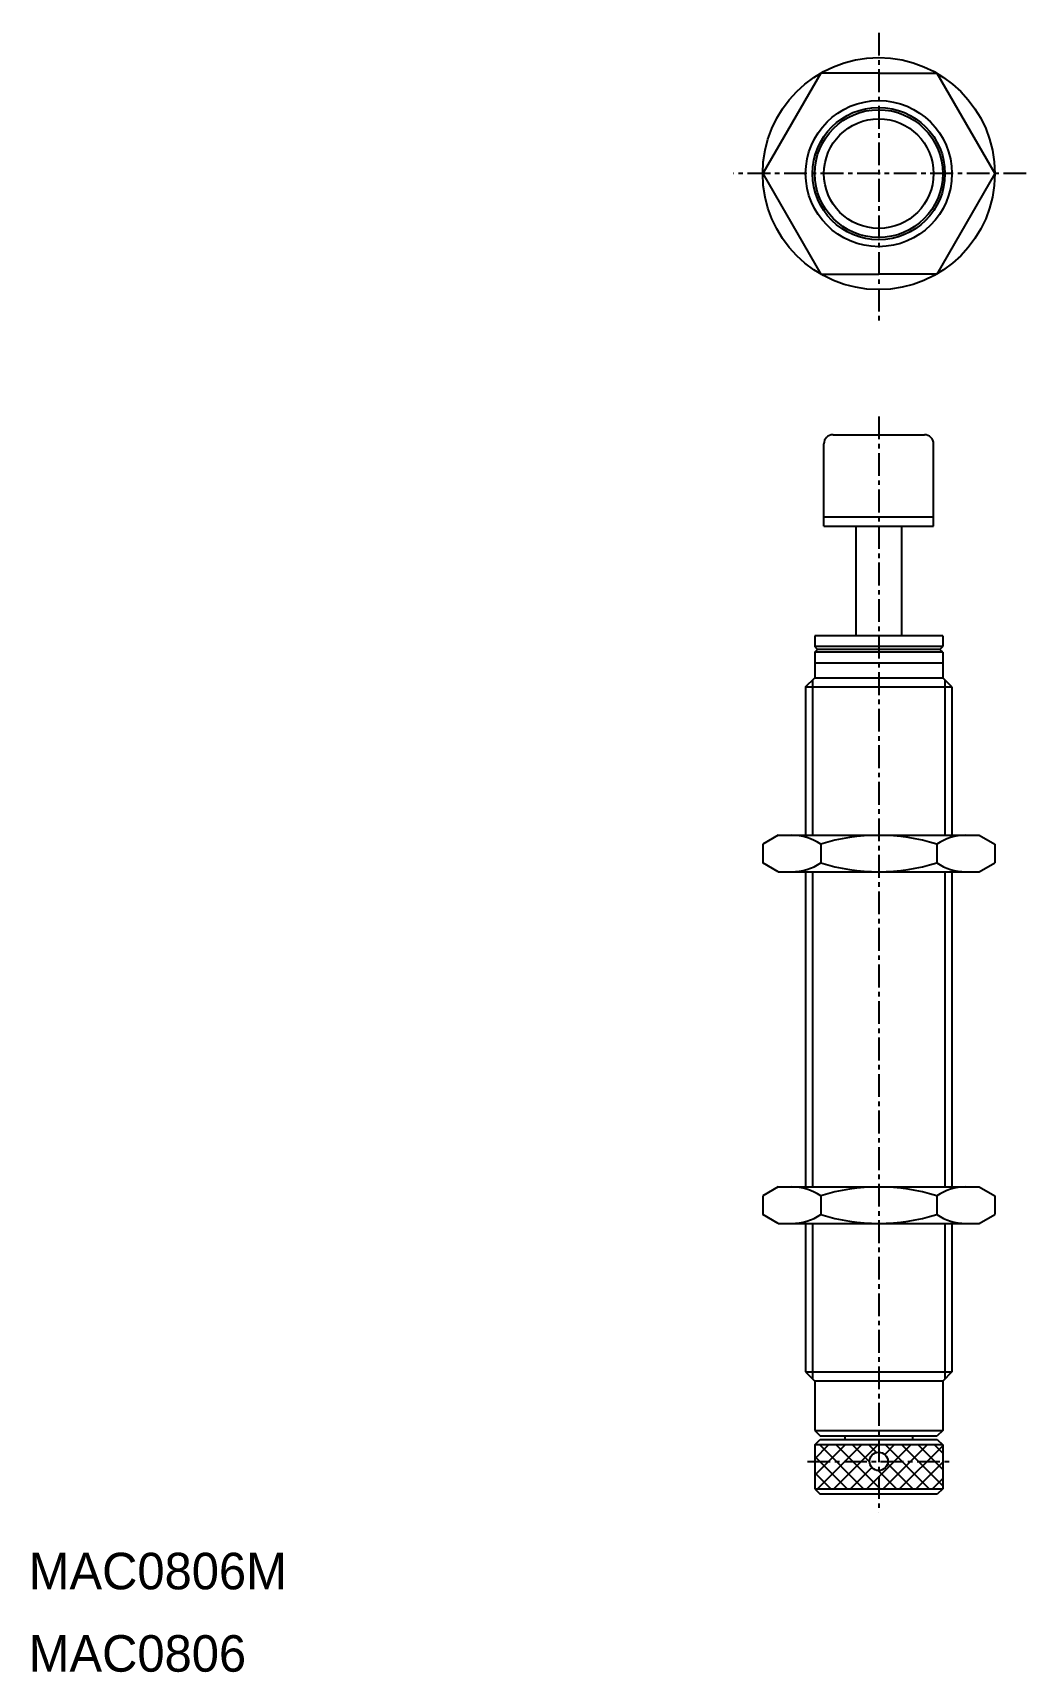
# Model space of a CAD drawing. Extents: x 6.9 to 61.3, y 6.1 to 95.9.
import ezdxf

# ---------------------------------------------------------------- set-up
doc = ezdxf.new("R2010")
doc.units = 0
doc.linetypes.add('CENTER', pattern=[2, 1.25, -0.25, 0.25, -0.25])
doc.layers.get('0').update_dxf_attribs({"linetype": 'CONTINUOUS'})
doc.layers.add('CENTER', color=1, linetype='CENTER')

msp = doc.modelspace()

# ---------------------------------------------------------------- linework, layer by layer
at = {"color": 7, "linetype": 'CONTINUOUS'}
for p, q in [((50.054, 93.682), (46.879, 88.182)), ((53.23, 93.682), (50.054, 93.682)), ((53.23, 93.682), (56.405, 93.682)), ((56.405, 93.682), (59.581, 88.182)), ((46.879, 88.182), (50.054, 82.682)), ((59.581, 88.182), (56.405, 82.682)), ((50.054, 82.682), (53.23, 82.682)), ((56.405, 82.682), (53.23, 82.682)), ((50.73, 73.888), (55.73, 73.888)), ((50.23, 68.888), (50.23, 73.388)), ((56.23, 68.888), (56.23, 73.388)), ((50.23, 69.388), (56.23, 69.388)), ((50.23, 68.888), (56.23, 68.888)), ((51.98, 68.888), (51.98, 62.888)), ((54.48, 68.888), (54.48, 62.888)), ((56.73, 62.888), (49.73, 62.888)), ((49.73, 62.888), (49.73, 62.288)), ((56.73, 62.888), (56.73, 62.288)), ((56.73, 62.288), (49.73, 62.288)), ((49.88, 62.138), (49.73, 62.288)), ((49.73, 61.988), (49.88, 62.138)), ((56.73, 61.988), (49.73, 61.988)), ((49.73, 61.988), (49.73, 60.588)), ((56.58, 62.138), (49.88, 62.138)), ((56.58, 62.138), (56.73, 62.288)), ((56.73, 61.988), (56.58, 62.138)), ((56.73, 61.988), (56.73, 60.588)), ((56.73, 61.388), (49.73, 61.388)), ((49.23, 60.088), (49.73, 60.588)), ((49.73, 60.588), (56.73, 60.588)), ((57.23, 60.088), (56.73, 60.588)), ((49.23, 60.088), (57.23, 60.088)), ((49.23, 60.088), (49.23, 51.963)), ((57.23, 60.088), (57.23, 51.963)), ((47.73, 51.963), (46.879, 51.472)), ((46.879, 51.472), (46.879, 50.455)), ((47.73, 51.963), (58.73, 51.963)), ((50.054, 51.472), (50.054, 50.455)), ((56.405, 51.472), (56.405, 50.455)), ((58.73, 51.963), (59.581, 51.472)), ((59.581, 51.472), (59.581, 50.455)), ((47.73, 49.963), (46.879, 50.455)), ((58.73, 49.963), (59.581, 50.455)), ((47.73, 49.963), (58.73, 49.963)), ((49.23, 49.963), (49.23, 32.713)), ((57.23, 49.963), (57.23, 32.713)), ((47.73, 32.713), (46.879, 32.222)), ((47.73, 32.713), (58.73, 32.713)), ((58.73, 32.713), (59.581, 32.222)), ((46.879, 32.222), (46.879, 31.205)), ((50.054, 32.222), (50.054, 31.205)), ((56.405, 32.222), (56.405, 31.205)), ((59.581, 32.222), (59.581, 31.205)), ((47.73, 30.713), (46.879, 31.205)), ((47.73, 30.713), (58.73, 30.713)), ((49.23, 30.713), (49.23, 22.588)), ((57.23, 30.713), (57.23, 22.588)), ((58.73, 30.713), (59.581, 31.205)), ((49.23, 22.588), (57.23, 22.588)), ((49.23, 22.588), (49.73, 22.088)), ((57.23, 22.588), (56.73, 22.088)), ((56.73, 22.088), (49.73, 22.088)), ((49.73, 22.088), (49.73, 19.388)), ((56.73, 22.088), (56.73, 19.388)), ((49.73, 19.388), (56.73, 19.388)), ((49.73, 19.388), (50.03, 19.088)), ((49.73, 18.588), (50.03, 18.888)), ((50.03, 19.088), (56.43, 19.088)), ((50.03, 18.888), (56.43, 18.888)), ((51.38, 19.088), (51.38, 18.888)), ((55.08, 19.088), (55.08, 18.888)), ((56.73, 19.388), (56.43, 19.088)), ((56.43, 18.888), (56.73, 18.588)), ((56.73, 18.588), (49.73, 18.588)), ((49.73, 17.832), (50.486, 18.588)), ((49.73, 16.934), (51.384, 18.588)), ((49.73, 17.832), (50.486, 18.588)), ((49.73, 16.934), (51.384, 18.588)), ((49.73, 18.588), (49.73, 16.188)), ((51.504, 16.188), (49.73, 17.962)), ((51.504, 16.188), (49.73, 17.962)), ((49.882, 16.188), (52.283, 18.588)), ((49.882, 16.188), (52.283, 18.588)), ((52.402, 16.188), (50.001, 18.588)), ((52.402, 16.188), (50.001, 18.588)), ((50.78, 16.188), (53.181, 18.588)), ((50.78, 16.188), (53.181, 18.588)), ((53.3, 16.188), (50.899, 18.588)), ((53.3, 16.188), (50.899, 18.588)), ((52.731, 17.655), (51.797, 18.588)), ((52.731, 17.655), (51.797, 18.588)), ((52.576, 16.188), (54.977, 18.588)), ((52.576, 16.188), (54.977, 18.588)), ((53.11, 18.174), (52.695, 18.588)), ((53.11, 18.174), (52.695, 18.588)), ((53.474, 16.188), (55.875, 18.588)), ((53.474, 16.188), (55.875, 18.588)), ((53.557, 18.067), (54.079, 18.588)), ((53.557, 18.067), (54.079, 18.588)), ((55.994, 16.188), (53.594, 18.588)), ((55.994, 16.188), (53.594, 18.588)), ((54.372, 16.188), (56.73, 18.545)), ((54.372, 16.188), (56.73, 18.545)), ((56.73, 16.35), (54.492, 18.588)), ((56.73, 16.35), (54.492, 18.588)), ((56.73, 17.248), (55.39, 18.588)), ((56.73, 17.248), (55.39, 18.588)), ((56.73, 18.146), (56.288, 18.588)), ((56.73, 18.146), (56.288, 18.588)), ((56.73, 18.588), (56.73, 16.188)), ((50.606, 16.188), (49.73, 17.064)), ((50.606, 16.188), (49.73, 17.064)), ((51.678, 16.188), (52.851, 17.361)), ((51.678, 16.188), (52.851, 17.361)), ((54.198, 16.188), (53.196, 17.189)), ((54.198, 16.188), (53.196, 17.189)), ((55.096, 16.188), (53.715, 17.569)), ((55.096, 16.188), (53.715, 17.569)), ((55.27, 16.188), (56.73, 17.647)), ((55.27, 16.188), (56.73, 17.647)), ((49.73, 16.188), (56.73, 16.188)), ((49.73, 16.188), (50.03, 15.888)), ((56.169, 16.188), (56.73, 16.749)), ((56.169, 16.188), (56.73, 16.749)), ((56.73, 16.188), (56.43, 15.888)), ((56.43, 15.888), (50.03, 15.888))]:
    msp.add_line(p, q, dxfattribs=at)
at = {"color": 3, "linetype": 'CONTINUOUS'}
for p, q in [((49.605, 60.463), (49.605, 51.963)), ((56.855, 60.463), (56.855, 51.963)), ((49.605, 49.963), (49.605, 32.713)), ((56.855, 49.963), (56.855, 32.713)), ((49.605, 30.713), (49.605, 22.213)), ((56.855, 30.713), (56.855, 22.213))]:
    msp.add_line(p, q, dxfattribs=at)
at = {"color": 7, "linetype": 'CENTER'}
msp.add_line((49.33, 17.688), (57.13, 17.688), dxfattribs=at)
at = {"color": 7, "linetype": 'CONTINUOUS'}
for centre, radius in [((53.23, 88.182), 6.351), ((53.23, 88.182), 4), ((53.23, 88.182), 3.5), ((53.23, 88.182), 3), ((53.23, 17.688), 0.5), ((53.23, 17.688), 0.5)]:
    msp.add_circle(centre, radius, dxfattribs=at)
at = {"color": 3, "linetype": 'CONTINUOUS'}
msp.add_circle((53.23, 88.182), 3.625, dxfattribs=at)
at = {"color": 7, "linetype": 'CONTINUOUS'}
for centre, radius, start, end in [((50.73, 73.388), 0.5, 90, 180), ((55.73, 73.388), 0.5, 0, 90), ((48.467, 49.152), 2.811, 55.61566, 90), ((53.23, 41.455), 10.509, 72.41202, 107.58794), ((57.993, 49.152), 2.811, 90, 124.38434), ((48.467, 52.775), 2.811, 270, 304.38434), ((53.23, 60.472), 10.509, 252.41206, 287.58798), ((57.993, 52.775), 2.811, 235.61566, 270), ((48.467, 29.902), 2.811, 55.61566, 90), ((53.23, 22.205), 10.509, 72.41202, 107.58794), ((57.993, 29.902), 2.811, 90, 124.38434), ((48.467, 33.525), 2.811, 270, 304.38434), ((53.23, 41.222), 10.509, 252.41206, 287.58798), ((57.993, 33.525), 2.811, 235.61566, 270)]:
    msp.add_arc(centre, radius, start, end, dxfattribs=at)
at = {"layer": 'CENTER', "color": 1, "linetype": 'CENTER'}
for p, q in [((53.23, 95.892), (53.23, 79.997)), ((61.299, 88.182), (45.274, 88.182)), ((53.23, 74.888), (53.23, 14.888)), ((49.33, 17.688), (57.13, 17.688))]:
    msp.add_line(p, q, dxfattribs=at)

# ---------------------------------------------------------------- texts
at = {"color": 7, "linetype": 'CONTINUOUS'}
for s, p in [('MAC0806M', (6.721, 10.685)), ('MAC0806', (6.721, 6.176))]:
    msp.add_text(s, height=2, dxfattribs=at).set_placement(p)

doc.saveas('drawing.dxf')
